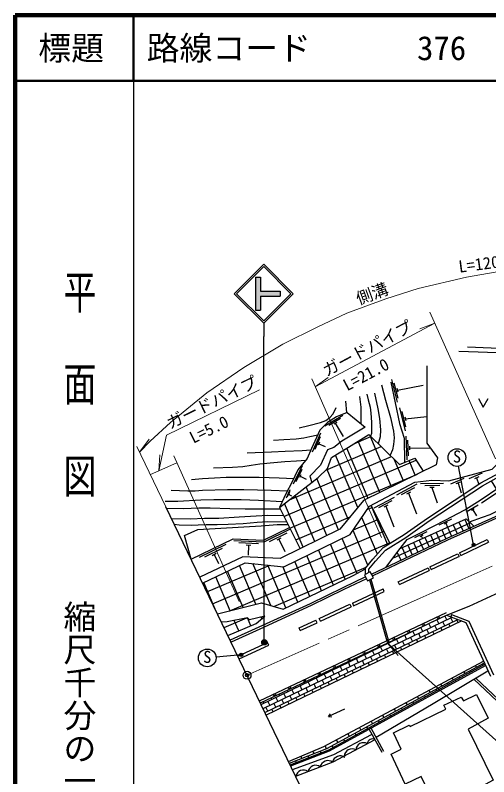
# Model space of a CAD drawing. Units: millimetres at full size, sheet at 1:1000; details may follow other scales. Extents: x 40000 to 680000, y 20000 to 380000.
# Drawn here: x 40000 to 112060, y 264143 to 380000 of the extents above; entities that cross this region are included whole.
import ezdxf
from ezdxf.enums import TextEntityAlignment as Align

# ---------------------------------------------------------------- set-up
doc = ezdxf.new("R2010")
doc.units = ezdxf.units.MM
doc.header["$LTSCALE"] = 1000
doc.header["$PDMODE"] = 32
doc.header["$PDSIZE"] = 500
doc.linetypes.add('CHAIN', pattern=[18.5, 12, -1.5, 3.5, -1.5])
for name, color, linetype, lineweight in [('M-BGD', 7, 'Continuous', 25), ('M-BGD-EXST', 7, 'Continuous', 25), ('M-BMK', 2, 'CHAIN', 13), ('M-BMK-OTRS', 5, 'Continuous', 25), ('M-BMK-SRVR', 3, 'Continuous', 25), ('M-STR-HTXT', 7, 'Continuous', 13), ('M-STR-STRC', 7, 'Continuous', 25), ('M-TTL', 2, 'Continuous', 140), ('M-TTL-BAND', 7, 'Continuous', 25), ('M-TTL-LINE', 7, 'Continuous', 50)]:
    doc.layers.add(name, color=color, linetype=linetype, lineweight=lineweight)
doc.layers.add('M-OTRS', color=6, linetype='Continuous')
doc.layers.add('M-TTL-TXT', color=7, linetype='Continuous')
doc.styles.add('@ＭＳ ゴシック', font='')
doc.styles.add('ＭＳ ゴシック', font='')
doc.styles.get('@ＭＳ ゴシック').set_extended_font_data('@MS Gothic')
doc.styles.get('ＭＳ ゴシック').set_extended_font_data('MS Gothic')

msp = doc.modelspace()

# ---------------------------------------------------------------- hatches: boundary and pattern name
at = {"layer": 'M-BGD-EXST'}
for points in [[(109979, 299530, -1), (109540, 299291, -1)], [(74610, 282832, -1), (74171, 282593, -1)]]:
    msp.add_hatch(color=256, dxfattribs=at).paths.add_polyline_path(points)
at = {"layer": 'M-STR-STRC'}
for points in [[(76564, 340130), (77314, 340130), (77314, 338005), (80314, 338005), (80314, 337255), (77314, 337255), (77314, 335130), (76564, 335130)], [(77567, 284388, -0.41421), (77689, 284940, -0.41421), (78242, 284817, -1)]]:
    msp.add_hatch(color=256, dxfattribs=at).paths.add_polyline_path(points)

# ---------------------------------------------------------------- linework, layer by layer
at = {"layer": 'M-BGD'}
for p, q in [((108826, 329530), (118463, 329177)), ((107528, 328899), (118369, 328508)), ((97261, 324606), (98120, 321110)), ((97637, 324081), (98210, 321750)), ((98090, 323245), (98223, 322701)), ((98156, 322973), (102064, 323701)), ((90264, 321290), (90414, 319548)), ((98464, 320256), (99323, 316760)), ((89847, 319097), (87138, 317490)), ((89503, 318649), (87697, 317577)), ((98840, 319731), (99413, 317400)), ((99293, 318895), (99426, 318351)), ((99359, 318623), (102653, 318962)), ((88918, 318057), (88496, 317807)), ((88707, 317932), (89901, 315921)), ((86438, 316422), (85178, 313535)), ((86421, 315857), (85581, 313932)), ((91516, 314782), (94116, 315885)), ((95485, 307387), (92171, 315193)), ((97282, 308272), (94005, 315992)), ((99431, 315957), (99595, 312360)), ((99698, 315368), (99807, 312971)), ((86291, 315035), (86095, 314586)), ((86193, 314811), (87156, 314391)), ((87259, 310802), (95680, 314376)), ((93688, 306502), (90453, 314123)), ((99980, 314460), (100005, 313901)), ((99992, 314180), (103174, 314144)), ((81712, 306275), (97244, 312868)), ((92117, 305085), (88718, 313092)), ((80876, 303747), (101001, 312290)), ((99079, 309157), (97684, 312442)), ((100876, 310042), (99939, 312251)), ((83673, 311468), (82273, 308646)), ((83628, 310904), (82695, 309023)), ((90680, 303350), (87442, 310980)), ((81783, 301959), (101191, 310198)), ((83458, 310090), (83240, 309651)), ((83349, 309870), (84290, 309404)), ((89204, 301710), (85894, 309508)), ((108245, 309510), (106215, 308662)), ((111060, 310307), (109030, 309459)), ((110525, 309759), (109879, 309489)), ((110202, 309624), (110540, 308625)), ((87406, 300827), (84258, 308243)), ((101117, 308640), (98005, 307010)), ((105177, 308735), (101663, 308727)), ((104597, 308434), (102337, 308429)), ((107711, 308962), (107065, 308692)), ((107388, 308827), (107882, 307363)), ((81779, 307775), (81205, 306553)), ((81765, 307533), (81382, 306719)), ((81699, 307183), (81610, 306993)), ((81655, 307088), (82062, 306896)), ((100742, 308105), (98740, 307056)), ((100145, 307453), (99524, 307128)), ((99834, 307291), (101080, 304145)), ((103766, 308132), (103066, 308130)), ((103416, 308131), (104197, 305843)), ((113470, 307432), (110959, 305791)), ((85608, 299943), (82622, 306978)), ((97666, 306652), (94553, 305022)), ((97290, 306116), (95289, 305068)), ((80190, 305098), (83365, 298841)), ((83811, 299060), (80986, 305714)), ((93564, 304787), (94303, 305101)), ((94143, 305426), (97001, 299631)), ((96687, 299437), (94156, 305400)), ((96693, 305465), (96073, 305140)), ((96383, 305303), (97629, 302157)), ((110429, 305475), (108627, 304397)), ((109847, 304882), (109426, 304630)), ((109636, 304756), (110175, 303855)), ((82690, 300172), (90952, 303679)), ((95117, 298018), (92749, 303595)), ((91473, 301727), (95189, 303305)), ((97484, 297422), (109250, 302783)), ((97484, 297422), (109250, 302783)), ((106368, 303337), (104467, 302445)), ((105729, 302805), (105285, 302597)), ((105507, 302701), (105792, 302095)), ((106660, 302485), (107273, 301141)), ((107527, 302874), (108141, 301526)), ((108393, 303264), (109009, 301912)), ((70036, 290455), (96075, 301508)), ((81859, 301822), (77817, 299845)), ((93661, 296329), (91409, 301633)), ((102654, 301411), (100753, 300519)), ((104061, 301317), (104681, 299955)), ((104927, 301706), (105538, 300365)), ((105794, 302096), (106405, 300755)), ((81317, 301223), (78623, 299905)), ((80416, 300448), (79787, 300141)), ((80102, 300295), (81023, 298411)), ((92017, 295083), (89753, 300417)), ((101461, 300148), (102109, 298727)), ((102014, 300879), (101571, 300671)), ((101792, 300775), (101978, 300380)), ((102328, 300538), (102966, 299136)), ((103194, 300927), (103824, 299546)), ((107609, 298187), (111837, 300239)), ((111837, 300239), (112034, 299834)), ((72026, 299456), (67978, 297490)), ((72643, 289389), (96962, 299711)), ((77782, 299852), (73286, 300044)), ((77020, 299584), (74022, 299712)), ((75858, 299334), (75159, 299363)), ((75508, 299348), (75444, 297850)), ((90227, 294181), (87951, 299542)), ((98862, 298980), (99537, 297499)), ((99728, 299369), (100394, 297908)), ((100595, 299759), (101251, 298318)), ((107805, 297782), (112034, 299834)), ((71482, 298858), (68783, 297548)), ((70579, 298086), (69949, 297780)), ((70264, 297933), (70919, 296584)), ((86616, 292452), (84349, 297792)), ((88421, 293316), (86150, 298667)), ((98140, 298273), (98679, 297089)), ((107339, 298056), (107535, 297651)), ((107609, 298187), (107805, 297782)), ((84810, 291587), (82548, 296917)), ((69166, 292258), (78728, 296317)), ((76627, 290391), (74123, 296289)), ((78888, 290183), (76173, 296578)), ((81199, 289857), (78444, 296346)), ((79330, 290055), (93413, 296032)), ((83004, 290722), (80715, 296114)), ((98283, 293823), (102813, 295940)), ((98473, 293416), (103003, 295532)), ((102813, 295940), (103003, 295532)), ((103084, 296066), (103275, 295659)), ((72700, 289403), (70512, 294559)), ((74664, 289897), (72317, 295424)), ((70417, 289664), (68706, 293695)), ((93892, 294107), (96624, 284494)), ((94112, 294224), (96847, 284599)), ((98473, 293416), (98283, 293823)), ((91301, 290562), (95976, 292736)), ((91491, 290154), (96166, 292328)), ((96166, 292328), (95976, 292736)), ((86241, 288209), (90936, 290392)), ((86431, 287801), (91126, 289984)), ((90936, 290392), (91126, 289984)), ((91301, 290562), (91491, 290154)), ((77158, 275694), (105609, 289140)), ((105685, 288032), (105392, 288638)), ((106411, 288830), (106281, 288493)), ((106411, 288830), (109041, 287815)), ((71775, 286848), (75248, 288322)), ((74007, 286325), (73331, 287917)), ((75843, 287118), (75325, 288338)), ((77416, 275153), (104521, 288226)), ((77550, 288216), (77446, 288461)), ((77712, 274540), (106481, 288416)), ((78007, 273928), (107350, 288080)), ((107943, 287852), (78208, 273510)), ((83191, 286790), (85755, 287983)), ((83381, 286382), (85945, 287575)), ((85945, 287575), (85755, 287983)), ((86431, 287801), (86241, 288209)), ((103235, 286850), (102939, 287463)), ((103552, 287758), (103548, 287766)), ((104460, 287441), (104164, 288054)), ((105367, 287124), (105072, 287737)), ((106181, 287002), (105980, 287420)), ((106592, 287715), (106297, 288327)), ((107406, 287593), (107205, 288010)), ((108583, 287604), (112323, 279451)), ((109041, 287815), (112781, 279662)), ((83381, 286382), (83191, 286790)), ((100785, 285669), (100489, 286281)), ((101102, 286577), (101089, 286604)), ((102010, 286260), (101714, 286872)), ((102327, 287167), (102318, 287185)), ((102918, 285943), (102622, 286555)), ((103731, 285820), (103530, 286238)), ((104143, 286533), (103847, 287146)), ((104956, 286411), (104755, 286829)), ((98335, 284487), (98039, 285100)), ((98652, 285395), (98629, 285442)), ((99560, 285078), (99264, 285690)), ((99877, 285986), (99859, 286023)), ((100468, 284761), (100172, 285373)), ((101282, 284639), (101080, 285056)), ((101693, 285352), (101397, 285964)), ((102507, 285229), (102305, 285647)), ((73887, 282478), (78390, 284567)), ((74076, 282070), (78580, 284159)), ((78580, 284159), (78390, 284567)), ((95885, 283305), (95589, 283918)), ((96202, 284213), (96170, 284279)), ((97110, 283896), (96814, 284509)), ((97427, 284804), (97400, 284861)), ((98018, 283579), (97722, 284192)), ((98832, 283457), (98630, 283875)), ((99243, 284170), (98947, 284783)), ((100057, 284048), (99855, 284465)), ((93435, 282124), (93140, 282736)), ((93752, 283032), (93711, 283117)), ((94660, 282715), (94364, 283327)), ((94977, 283623), (94940, 283698)), ((95568, 282398), (95272, 283010)), ((96382, 282275), (96180, 282693)), ((96793, 282988), (96497, 283601)), ((97607, 282866), (97405, 283284)), ((90985, 280942), (90690, 281555)), ((91302, 281850), (91251, 281955)), ((92210, 281533), (91915, 282146)), ((92527, 282441), (92481, 282536)), ((93118, 281216), (92822, 281828)), ((94343, 281807), (94047, 282419)), ((95157, 281684), (94955, 282102)), ((88535, 279761), (88240, 280373)), ((88852, 280668), (88792, 280793)), ((89760, 280351), (89465, 280964)), ((90077, 281259), (90022, 281374)), ((90668, 280034), (90373, 280647)), ((91893, 280625), (91597, 281238)), ((92707, 280503), (92505, 280921)), ((93932, 281094), (93730, 281511)), ((110018, 281073), (110166, 280801)), ((111044, 281279), (111153, 281079)), ((86402, 279487), (86333, 279631)), ((87310, 279170), (87015, 279782)), ((87627, 280078), (87563, 280212)), ((88218, 278853), (87923, 279465)), ((89443, 279443), (89148, 280056)), ((90257, 279321), (90055, 279739)), ((91482, 279912), (91280, 280330)), ((107531, 279367), (107644, 279158)), ((108254, 280130), (108409, 279845)), ((109287, 280323), (109399, 280119)), ((83952, 278305), (83874, 278468)), ((84860, 277988), (84565, 278601)), ((85177, 278896), (85103, 279049)), ((85768, 277671), (85473, 278283)), ((86085, 278579), (85790, 279191)), ((86993, 278262), (86698, 278874)), ((87807, 278140), (87606, 278557)), ((89032, 278730), (88830, 279148)), ((104727, 278243), (104896, 277932)), ((105774, 278410), (105890, 278198)), ((106490, 279186), (106653, 278889)), ((81502, 277124), (81414, 277306)), ((82410, 276806), (82115, 277419)), ((82727, 277714), (82644, 277887)), ((83318, 276489), (83023, 277102)), ((83635, 277397), (83340, 278010)), ((84543, 277080), (84248, 277693)), ((85357, 276958), (85156, 277376)), ((86582, 277549), (86381, 277966)), ((102963, 277300), (103139, 276976)), ((104018, 277454), (104135, 277238)), ((79052, 275942), (78955, 276144)), ((79960, 275625), (79665, 276237)), ((80277, 276533), (80185, 276725)), ((80868, 275308), (80573, 275920)), ((81185, 276216), (80890, 276828)), ((82093, 275899), (81798, 276511)), ((82907, 275776), (82706, 276194)), ((84132, 276367), (83931, 276785)), ((101200, 276356), (101383, 276020)), ((102261, 276498), (102381, 276278)), ((77828, 275351), (77725, 275563)), ((78418, 274126), (78123, 274739)), ((78735, 275034), (78440, 275646)), ((79643, 274717), (79348, 275329)), ((80457, 274595), (80256, 275012)), ((81682, 275185), (81481, 275603)), ((98747, 274588), (98872, 274357)), ((99436, 275413), (99626, 275064)), ((100505, 275542), (100627, 275317)), ((79232, 274004), (79031, 274421)), ((95909, 273527), (96110, 273157)), ((96989, 273634), (97117, 273397)), ((97673, 274470), (97868, 274111)), ((87679, 273299), (88182, 273255)), ((94146, 272583), (94352, 272203)), ((95231, 272680), (95363, 272437)), ((92382, 271640), (92594, 271250)), ((93473, 271727), (93609, 271476)), ((95816, 267842), (93869, 271400)), ((96100, 267996), (94152, 271555)), ((90618, 270697), (90836, 270296)), ((91715, 270773), (91854, 270516)), ((87143, 268838), (87313, 268404)), ((88199, 268866), (88345, 268595)), ((88855, 269753), (89078, 269342)), ((89957, 269819), (90100, 269556)), ((85308, 268041), (85450, 267677)), ((86381, 268041), (86485, 267775)), ((82655, 266586), (82755, 266331)), ((83465, 267260), (83586, 266950)), ((84518, 267313), (84620, 267053))]:
    msp.add_line(p, q, dxfattribs=at)
for points in [[(93321, 294935), (93300, 295898), (94430, 297248), (96006, 299016), (99177, 300979), (102713, 303478), (110863, 308837), (113667, 310405), (116933, 314094), (117218, 320256), (118500, 329442), (119035, 332716)], [(93816, 295200), (93804, 295721), (94809, 296921), (96331, 298629), (99453, 300562), (102994, 303065), (111122, 308409), (113985, 310010), (117425, 313895), (117716, 320198), (119606, 330219), (119698, 332901)], [(102653, 326646), (102653, 314875), (104233, 312657), (104045, 311604), (93016, 306171), (89404, 301809), (80298, 297334), (74655, 297597), (68085, 294499)], [(95750, 323749), (96335, 321431), (97084, 318826), (97577, 316719), (97680, 315701), (97583, 314698), (97385, 313887), (97051, 313053)], [(97157, 324158), (98500, 317881), (99172, 315633), (99222, 311954)], [(93480, 322331), (93729, 321473), (94005, 320374), (94110, 319463), (94189, 318078), (94189, 316352), (94063, 315936)], [(94646, 322486), (95163, 320144), (95448, 318640), (95590, 316924), (95513, 315869), (95226, 314815)], [(92391, 321974), (92578, 320383), (92574, 317881)], [(110512, 321677), (111227, 320382), (111943, 321677)], [(83211, 317204), (84703, 317571), (86429, 318047), (87249, 318367), (87920, 318851), (88350, 319319), (88607, 319749), (88842, 320303)], [(90495, 319584), (88893, 318880), (87511, 318060), (86345, 316873), (85071, 314089), (84423, 312556), (82998, 310830), (82110, 308898), (81225, 307301), (80190, 305098)], [(90495, 319584), (93243, 317332), (89698, 315218), (88462, 314256), (87500, 313899), (86456, 311565), (84807, 309890), (85145, 308929)], [(68517, 293604), (74981, 296700), (80864, 296099), (90987, 301016), (93920, 305309), (100823, 308941), (103411, 309255), (105974, 309176), (112572, 310959), (116996, 315409)], [(79319, 315331), (80898, 315469), (82749, 315565), (83926, 315715), (84852, 315908), (86032, 316188)], [(80190, 305098), (86089, 309659), (87530, 311066), (88119, 312735), (90706, 314274), (93785, 316205), (98500, 311655), (100793, 312605), (102093, 310642)], [(94224, 294954), (98053, 296790), (105716, 300450), (114470, 304337), (119247, 306171), (127255, 309020), (133940, 311157), (140873, 312841), (145988, 313738), (151491, 314478), (156494, 314838), (161727, 314889), (167701, 314488), (172112, 313999), (176490, 313467), (179065, 313253), (191644, 312632), (199012, 310028), (203482, 308222)], [(94348, 294722), (98167, 296553), (105827, 300210), (114571, 304093), (119339, 305924), (127340, 308770), (134012, 310903), (140927, 312583), (146028, 313478), (151518, 314216), (156505, 314575), (161720, 314626), (167678, 314226), (172081, 313738), (176463, 313204), (179048, 312990), (191592, 312371), (198919, 309782), (203382, 307978)], [(75276, 313405), (78974, 313574), (81067, 313693), (83659, 313765), (84994, 313907)], [(70187, 311136), (73060, 311251), (74654, 311367), (75906, 311554), (77247, 311736), (78802, 311929), (81014, 312106), (82790, 312228), (84205, 312291)], [(98592, 298859), (99620, 300217), (101854, 301373), (105433, 303202), (108393, 304762), (110896, 306322), (113586, 308151), (115524, 309039), (116816, 309738), (123931, 312746)], [(66816, 309345), (68518, 309541), (70346, 309646), (72084, 309738), (77101, 309738), (80186, 309614), (82392, 309512)], [(109122, 302904), (111090, 303622), (112291, 304030), (113688, 304777), (113925, 306785), (112484, 309171)], [(63739, 307738), (66244, 307663), (67374, 307663), (68475, 307744), (72280, 307843), (74795, 307843), (78941, 307742), (81410, 307635)], [(62811, 306093), (64727, 306093), (68231, 306262), (70240, 306311), (74359, 306311), (77037, 306236), (80630, 306034)], [(63005, 305031), (65585, 304971), (67960, 305075), (69650, 305075), (72632, 304976), (74978, 304894), (79136, 304894), (80275, 304931)], [(63767, 303451), (66622, 303402), (68812, 303466), (70964, 303466), (74086, 303665), (76644, 303832), (78429, 303928), (80799, 303898)], [(64200, 302554), (64931, 302455), (66762, 302398), (67837, 302463), (69076, 302509), (70739, 302509), (72391, 302565), (74662, 302688), (76831, 302868), (78437, 302962), (81279, 302952)], [(66765, 297235), (65763, 300872), (67799, 301740), (77435, 302337), (79851, 302526), (81487, 302542)], [(96375, 295986), (98592, 298859), (108630, 303370), (109800, 302263)], [(66765, 297235), (73178, 300349), (77763, 300153), (81718, 302087)], [(103084, 296066), (107217, 297997), (107339, 298056)], [(103275, 295659), (107410, 297591), (107535, 297651)], [(70776, 288919), (77453, 290599), (80751, 289643), (91439, 294762), (93302, 295800)], [(93312, 294539), (89850, 292904), (84898, 290476), (77080, 286890), (72700, 284930)], [(93463, 294256), (89989, 292616), (85035, 290187), (77212, 286598), (72839, 284642)], [(105624, 288747), (109079, 290115), (113688, 292227)], [(72369, 285617), (76680, 287480), (77986, 288586), (75627, 288039), (75361, 288346), (72269, 287693), (71381, 287666)], [(77312, 275368), (105624, 288747), (108583, 287604)], [(81604, 266471), (86972, 268746), (111271, 281744)], [(81723, 266223), (87440, 268454), (100294, 275427), (111396, 281471)], [(81723, 266223), (87440, 268454), (100294, 275427), (111396, 281471)], [(81842, 265977), (87719, 268253), (111479, 281258)], [(81925, 265804), (87800, 268079), (111571, 281090)], [(94914, 270163), (103610, 275280), (111940, 280285)], [(109792, 278994), (115065, 274046), (119116, 264901)], [(110069, 279160), (115323, 274229), (119400, 265027)], [(98518, 255082), (96539, 259004), (102844, 261987), (101777, 264162), (99356, 263011), (97193, 267569), (98724, 268327), (97569, 270844), (99971, 272015), (100121, 271784), (105515, 274450), (105226, 275016), (107874, 276278), (108197, 275690), (110207, 276659), (111963, 273069), (108927, 271391), (112713, 263607), (111494, 262979), (111900, 261945), (110201, 261114), (109739, 261890), (104620, 259292), (105171, 258131)], [(90124, 274434), (87679, 273299), (87970, 273713)], [(82201, 265233), (88479, 267535), (94223, 270565)], [(82687, 264224), (88395, 266404), (94751, 269789)]]:
    msp.add_lwpolyline(points, dxfattribs=at)
msp.add_lwpolyline([(93621, 293962), (94503, 294433), (94031, 295315), (93149, 294843)], close=True, dxfattribs=at)
for centre in [(104346, 288377), (102086, 287309), (99825, 286240), (97565, 285172), (95305, 284104), (93044, 283036), (90784, 281968), (88524, 280900), (86263, 279831), (84003, 278763), (81743, 277695), (79483, 276627)]:
    msp.add_circle(centre, 150, dxfattribs=at)
for centre, radius, start, end in [((93004, 268152), 1179, 59.98927, 176.08666), ((94353, 269141), 760, 58.46841, 177.60752), ((91239, 267212), 1179, 59.98927, 176.08666), ((87581, 265425), 1179, 52.85368, 168.95107), ((89449, 266139), 1179, 52.85368, 168.95107), ((85712, 264712), 1179, 52.85368, 168.95107), ((83844, 263998), 1179, 52.85368, 168.95107)]:
    msp.add_arc(centre, radius, start, end, dxfattribs=at)
at = {"layer": 'M-BGD-EXST'}
for p, q in [((109760, 299410), (107474, 311383)), ((74391, 282712), (70563, 282350))]:
    msp.add_line(p, q, dxfattribs=at)
for centre, radius in [((107220, 312709), 1350), ((109760, 299410), 250), ((69219, 282222), 1350), ((74391, 282712), 250)]:
    msp.add_circle(centre, radius, dxfattribs=at)
at = {"layer": 'M-BMK'}
msp.add_lwpolyline([(75277, 279587), (101602, 291308), (114700, 297110), (126979, 302006), (132750, 304056), (138479, 305674), (145038, 307200), (150849, 308004), (154022, 308295), (156267, 308378), (162467, 308508), (168911, 308042), (174167, 307480), (179816, 306293), (181863, 305754), (190150, 303125), (198602, 299742), (208704, 295067)], dxfattribs=at)
at = {"layer": 'M-BMK-OTRS'}
msp.add_line((86529, 256259), (62922, 305203), dxfattribs=at)
at = {"layer": 'M-BMK-SRVR'}
msp.add_circle((75277, 279587), 600, dxfattribs=at)
at = {"layer": 'M-OTRS'}
msp.add_point((75277, 279587), dxfattribs=at)
at = {"layer": 'M-STR-HTXT'}
for p, q in [((113101, 312525), (103112, 334831)), ((85659, 323446), (103864, 333152)), ((103864, 333152), (101558, 332310)), ((95727, 300546), (85112, 324691)), ((85659, 323446), (87644, 324892)), ((58920, 313544), (60390, 315511)), ((62922, 305203), (58520, 314378)), ((61853, 310691), (62026, 313140)), ((64148, 312952), (74088, 290792)), ((60566, 310114), (64608, 311927)), ((96666, 284446), (98251, 282571))]:
    msp.add_line(p, q, dxfattribs=at)
for points in [[(194826, 342068), (177412, 342107), (146310, 342222), (124452, 342083), (119070, 341774), (114174, 341132), (108653, 340153), (101292, 338416), (96379, 336846), (90450, 334675), (86067, 332603), (80741, 329959), (74798, 326426), (69136, 322530), (63629, 318033), (60553, 315190), (58920, 313544)], [(61853, 310691), (63006, 316103), (77183, 323033)], [(96666, 284446), (129109, 255429), (152013, 262531)]]:
    msp.add_lwpolyline(points, dxfattribs=at)
at = {"layer": 'M-STR-STRC'}
for p, q in [((73315, 337630), (77815, 342130)), ((73668, 337630), (77815, 341777)), ((82315, 337630), (77815, 342130)), ((81961, 337630), (77815, 341777)), ((76564, 340130), (76564, 335130)), ((76564, 340130), (77314, 340130)), ((77314, 340130), (77314, 338005)), ((73315, 337630), (77815, 333130)), ((73668, 337630), (77815, 333483)), ((77314, 338005), (80314, 338005)), ((77314, 337255), (80314, 337255)), ((77314, 337255), (77314, 335130)), ((77815, 333483), (81961, 337630)), ((77815, 333130), (82315, 337630)), ((80314, 338005), (80314, 337255)), ((76564, 335130), (77314, 335130)), ((77815, 333130), (77815, 331130)), ((77904, 284602), (77815, 331130))]:
    msp.add_line(p, q, dxfattribs=at)
msp.add_circle((77904, 284602), 400, dxfattribs=at)
at = {"layer": 'M-TTL'}
for p, q in [((40000, 380000), (40000, 20000)), ((680000, 380000), (40000, 380000))]:
    msp.add_line(p, q, dxfattribs=at)
at = {"layer": 'M-TTL-BAND'}
msp.add_line((58000, 370000), (58000, 20000), dxfattribs=at)
at = {"layer": 'M-TTL-LINE'}
for p, q in [((58000, 380000), (58000, 370000)), ((40000, 370000), (680000, 370000))]:
    msp.add_line(p, q, dxfattribs=at)

# ---------------------------------------------------------------- texts
at = {"layer": 'M-BGD-EXST', "style": 'ＭＳ ゴシック'}
for p in [(106565, 311416), (68564, 280930)]:
    msp.add_text('S', height=1833, rotation=358.508, dxfattribs=at).set_placement(p, align=Align.BOTTOM_LEFT)
at = {"layer": 'M-STR-HTXT', "style": 'ＭＳ ゴシック'}
for s, rotation, p in [('L=120.0', 7.472, (107653, 340277)), ('側溝', 20.11, (92462, 335412)), ('ガードパイプ', 28.064, (87643, 324504)), ('L=21.0', 28.064, (90761, 322286)), ('ガードパイプ', 26.048, (63823, 316503)), ('L=5.0', 26.048, (67325, 314296))]:
    msp.add_text(s, height=1833, rotation=rotation, dxfattribs=at).set_placement(p, align=Align.BOTTOM_LEFT)
at = {"layer": 'M-TTL-BAND', "style": '@ＭＳ ゴシック', "width": 1.4}
msp.add_text('平  面  図', height=3666, rotation=270, dxfattribs=at).set_placement((49777, 306475), align=Align.MIDDLE_RIGHT)
at = {"layer": 'M-TTL-BAND', "style": '@ＭＳ ゴシック'}
msp.add_text('縮尺千分の一', height=3666, rotation=270, dxfattribs=at).set_placement((49777, 261030), align=Align.MIDDLE_RIGHT)
at = {"layer": 'M-TTL-TXT', "style": 'ＭＳ ゴシック'}
msp.add_text('標題', height=3666, dxfattribs=at).set_placement((48500, 375000), align=Align.MIDDLE_CENTER)
for s, p in [('路線コード', (60000, 375000)), ('376', (101142, 375000))]:
    msp.add_text(s, height=3666, dxfattribs=at).set_placement(p, align=Align.MIDDLE_LEFT)

doc.saveas('drawing.dxf')
